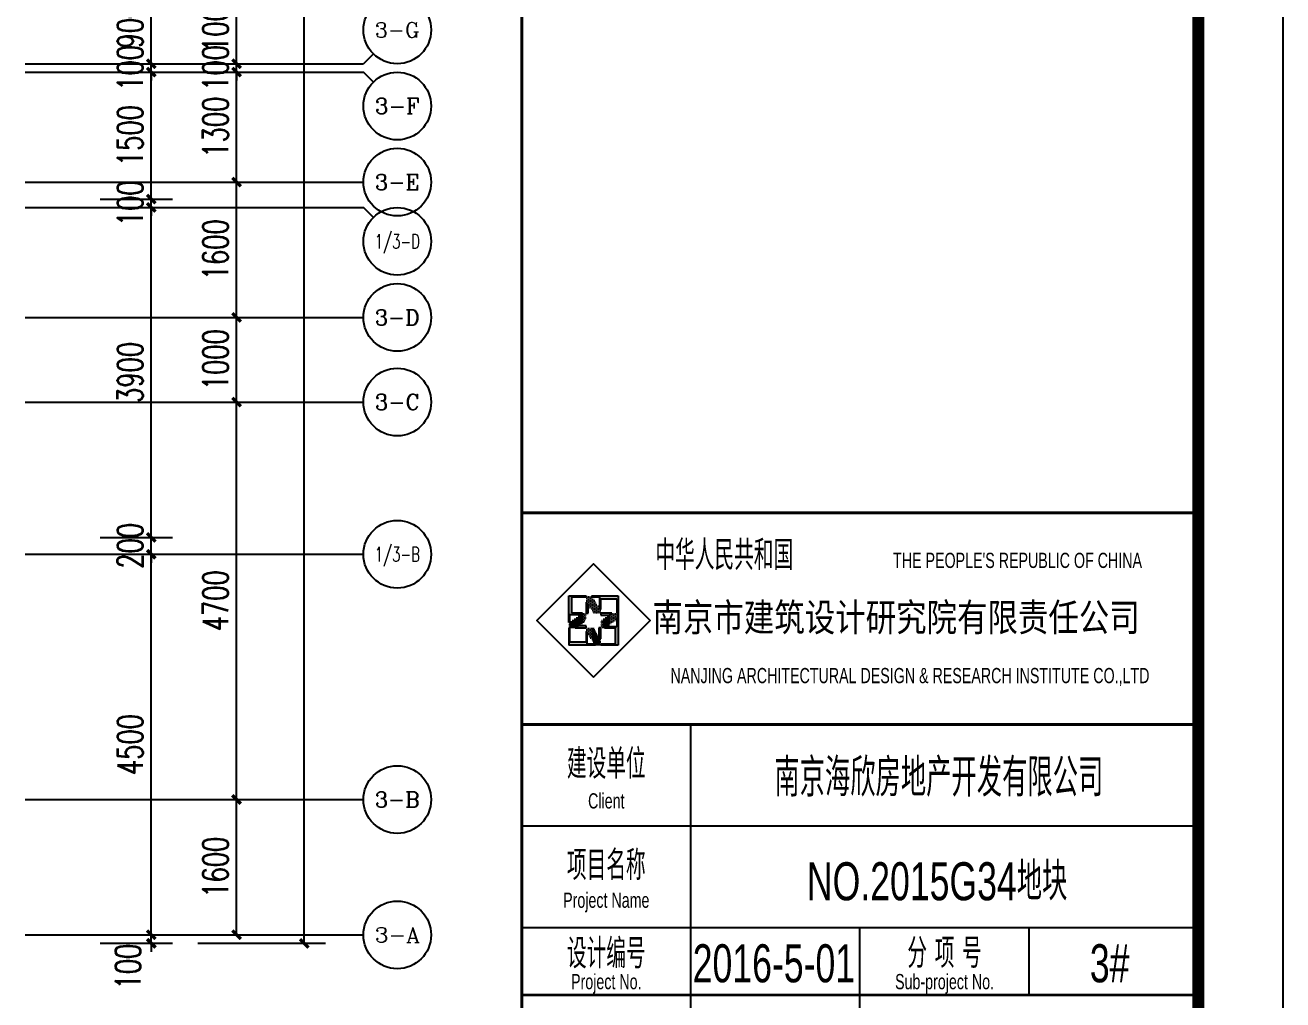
# Model space of a CAD drawing. Extents: x -59851 to 653804, y -249523 to 437614.
# Drawn here: x 11695 to 26567, y -230962 to -219438 of the extents above; entities that cross this region are included whole.
import ezdxf
from ezdxf.enums import TextEntityAlignment as Align

# ---------------------------------------------------------------- set-up
doc = ezdxf.new("R2010")
doc.units = 0
doc.header["$LTSCALE"] = 1000
doc.header["$MEASUREMENT"] = 0
for name, color, linetype in [('A-第三道尺寸线', 105, 'Continuous'), ('AXIS', 3, 'Continuous'), ('AXIS_TEXT', 7, 'Continuous'), ('LABEL_FIXBOX_PM', 7, 'Continuous'), ('LABEL_FIXTXT_PM', 3, 'Continuous'), ('LABEL_TXT_PM', 1, 'Continuous')]:
    doc.layers.add(name, color=color, linetype=linetype)
doc.styles.add('_TCH_AXIS', font='COMPLEX', dxfattribs={"bigfont": 'GBCBIG'})
doc.styles.add('_TCH_DIM_T3', font='SIMPLEX.shx', dxfattribs={"width": 0.705882, "bigfont": 'GBCBIG.shx'})
doc.styles.add('COMPLEX', font='COMPLEX')
doc.styles.add('LABEL_FIXBOX_PM', font='simhei.ttf', dxfattribs={"width": 0.8})
doc.styles.add('LABEL_FIXTXT_PM', font='pm_njadri_r.shx', dxfattribs={"width": 0.7, "bigfont": 'pm_njadri_hztxt.shx'})
doc.styles.add('LABEL_TXT_PM', font='pm_njadri_romans1.shx', dxfattribs={"width": 0.7, "bigfont": 'pm_njadri_hztxt.shx'})
doc.dimstyles.new('_TCH_ARCH&&100', dxfattribs={"dimtxt": 297.5, "dimasz": 100, "dimexe": 250, "dimexo": 300, "dimgap": 100, "dimtad": 1, "dimdec": 0, "dimzin": 0, "dimdsep": 46, "dimtxsty": '_TCH_DIM_T3', "dimblk": 'ARCHTICK', "dimcen": 0.09, "dimclrt": 7, "dimazin": 2, "dimtfac": 1, "dimtdec": 0, "dimtix": 1, "dimtmove": 2, "dimatfit": 3, "dimfxl": 0, "dimtolj": 1, "dimtzin": 0, "dimarcsym": 0})
pattern_1 = [(0, (-730.89111, -636.81473), (0.078125, 0.15625), [0, -0.15625])]

# ---------------------------------------------------------------- blocks, each defined once
blk = doc.blocks.new('PMSheet_A1_20150113_5-3892016032414355901')
at = {"layer": 'LABEL_FIXBOX_PM'}
h = blk.add_hatch(color=256, dxfattribs=at)
h.paths.add_polyline_path([(762.26, 232.85), (762.26, 231.16), (762.39, 231.16), (762.39, 233.19), (759.25, 233.19), (759.34, 233.06), (760.21, 233.06), (760.21, 231.79), (760.35, 231.58), (760.35, 232.85)])
h.paths.add_polyline_path([(756.57, 233.19), (756.57, 230.05), (756.7, 230.14), (756.7, 231.01), (757.97, 231.01), (758.18, 231.16), (756.91, 231.16), (756.91, 233.06), (758.61, 233.06), (758.61, 233.19)])
h.paths.add_polyline_path([(758.61, 231.16), (758.84, 231.16), (758.84, 232.1), (758.61, 232.45)])
h.paths.add_polyline_path([(760.35, 231.16), (760.35, 230.92), (761.3, 230.92), (761.65, 231.16)])
h.paths.add_polyline_path([(760.99, 229.55), (760.77, 229.41), (762.05, 229.41), (762.05, 227.5), (760.35, 227.5), (760.35, 227.37), (762.39, 227.37), (762.39, 230.51), (762.26, 230.42), (762.26, 229.55)])
h.paths.add_polyline_path([(760.12, 228.46), (760.35, 228.11), (760.35, 229.41), (760.12, 229.41)])
h.paths.add_polyline_path([(756.7, 227.71), (756.7, 229.41), (756.57, 229.41), (756.57, 227.37), (759.71, 227.37), (759.62, 227.5), (758.75, 227.5), (758.75, 228.78), (758.61, 228.99), (758.61, 227.71)])
h.paths.add_polyline_path([(758.61, 229.41), (758.61, 229.65), (757.66, 229.65), (757.31, 229.41)])
h = blk.add_hatch(dxfattribs=at)
h.set_pattern_fill('DOTS', color=256, scale=2.5, style=0)
h.set_pattern_definition(pattern_1)
h.paths.add_polyline_path([(759.25, 233.19), (758.61, 233.19), (758.61, 232.45), (759.49, 231.16), (760.35, 231.16), (760.35, 231.58)])
h = blk.add_hatch(dxfattribs=at)
h.set_pattern_fill('DOTS', color=256, scale=2.5, style=0)
h.set_pattern_definition(pattern_1)
h.paths.add_polyline_path([(758.61, 230.29), (758.61, 231.16), (758.18, 231.16), (756.57, 230.05), (756.57, 229.41), (757.31, 229.41)])
h = blk.add_hatch(dxfattribs=at)
h.set_pattern_fill('DOTS', color=256, scale=2.5, style=0)
h.set_pattern_definition(pattern_1)
h.paths.add_polyline_path([(760.35, 230.27), (760.35, 229.41), (760.77, 229.41), (762.39, 230.51), (762.39, 231.16), (761.65, 231.16)])
h = blk.add_hatch(dxfattribs=at)
h.set_pattern_fill('DOTS', color=256, scale=2.5, style=0)
h.set_pattern_definition(pattern_1)
h.paths.add_polyline_path([(759.47, 229.41), (758.61, 229.41), (758.61, 228.99), (759.71, 227.37), (760.35, 227.37), (760.35, 228.11)])
for p, q in [((756.57, 233.19), (758.61, 233.19)), ((756.57, 230.05), (756.57, 233.19)), ((756.91, 233.06), (758.61, 233.06)), ((756.91, 231.16), (756.91, 233.06)), ((758.61, 233.19), (758.61, 233.06)), ((758.61, 232.45), (758.61, 231.16)), ((758.61, 232.45), (758.84, 232.1)), ((758.84, 231.16), (758.84, 232.1)), ((759.25, 233.19), (762.39, 233.19)), ((759.25, 233.19), (759.34, 233.06)), ((759.34, 233.06), (760.21, 233.06)), ((760.21, 233.06), (760.21, 231.79)), ((760.35, 232.85), (762.26, 232.85)), ((760.35, 231.58), (760.35, 232.85)), ((762.26, 232.85), (762.26, 231.16)), ((762.39, 233.19), (762.39, 227.37)), ((756.7, 231.01), (757.97, 231.01)), ((756.7, 230.14), (756.7, 231.01)), ((758.18, 231.16), (756.91, 231.16)), ((757.97, 231.01), (758.18, 231.16)), ((758.61, 231.16), (758.84, 231.16)), ((760.21, 231.79), (760.35, 231.58)), ((761.65, 231.16), (760.35, 231.16)), ((760.35, 231.16), (760.35, 230.92)), ((760.35, 230.92), (761.3, 230.92)), ((761.65, 231.16), (761.3, 230.92)), ((762.39, 231.16), (762.26, 231.16)), ((756.57, 230.05), (756.7, 230.14)), ((756.57, 229.41), (756.57, 227.37)), ((756.57, 229.41), (756.7, 229.41)), ((756.7, 227.71), (756.7, 229.41)), ((757.31, 229.41), (757.66, 229.65)), ((757.31, 229.41), (758.61, 229.41)), ((758.61, 229.65), (757.66, 229.65)), ((758.61, 229.41), (758.61, 229.65)), ((760.35, 229.41), (760.12, 229.41)), ((760.12, 229.41), (760.12, 228.46)), ((760.35, 228.11), (760.35, 229.41)), ((760.99, 229.55), (760.77, 229.41)), ((760.77, 229.41), (762.05, 229.41)), ((762.26, 229.55), (760.99, 229.55)), ((762.05, 229.41), (762.05, 227.5)), ((762.39, 230.51), (762.26, 230.42)), ((762.26, 230.42), (762.26, 229.55)), ((758.61, 227.71), (756.7, 227.71)), ((758.75, 228.78), (758.61, 228.99)), ((758.61, 228.99), (758.61, 227.71)), ((758.75, 227.5), (758.75, 228.78)), ((760.35, 228.11), (760.12, 228.46)), ((759.71, 227.37), (756.57, 227.37)), ((759.62, 227.5), (758.75, 227.5)), ((759.71, 227.37), (759.62, 227.5)), ((762.05, 227.5), (760.35, 227.5)), ((760.35, 227.37), (760.35, 227.5)), ((762.39, 227.37), (760.35, 227.37)), ((771, 186), (771, 218)), ((751, 206), (831, 206)), ((751, 194), (831, 194)), ((791, 186), (791, 194)), ((811, 186), (811, 194)), ((771, 70), (771, 186)), ((791, 114), (791, 186))]:
    blk.add_line(p, q, dxfattribs=at)
for points in [[(0, 594), (841, 594), (841, 0), (0, 0)], [(759.48, 223.59), (766.17, 230.28), (759.48, 236.97), (752.79, 230.28)]]:
    blk.add_lwpolyline(points, close=True, dxfattribs=at)
at = {"layer": 'LABEL_FIXBOX_PM', "const_width": 1.4}
blk.add_lwpolyline([(831, 584), (25, 584), (25, 10), (831, 10)], close=True, dxfattribs=at)
at = {"layer": 'LABEL_FIXBOX_PM', "const_width": 0.35}
for points in [[(751, 10), (751, 584)], [(751, 243), (831, 243)], [(751, 218), (831, 218)], [(751, 186), (831, 186)]]:
    blk.add_lwpolyline(points, dxfattribs=at)
at = {"layer": 'LABEL_FIXBOX_PM', "style": 'LABEL_FIXBOX_PM', "width": 0.8}
blk.add_text('南京市建筑设计研究院有限责任公司', height=3.3, dxfattribs=at).set_placement((766.46, 229))
at = {"layer": 'LABEL_FIXTXT_PM', "style": 'LABEL_FIXTXT_PM', "width": 0.7}
for s, height, p in [('中华人民共和国', 3.5, (766.81, 236.26)), ("THE PEOPLE'S REPUBLIC OF CHINA", 1.8, (794.91, 236.49))]:
    blk.add_text(s, height=height, dxfattribs=at).set_placement(p)
blk.add_text('NANJING ARCHITECTURAL DESIGN & RESEARCH INSTITUTE CO.,LTD', height=1.8, dxfattribs=at).set_placement((796.91, 222.87), align=Align.CENTER)
for s, height, p in [('建设单位', 3.5, (761, 213.52)), ('Client', 1.8, (761, 208.99)), ('项目名称', 3.5, (761, 201.52)), ('Project Name', 1.8, (761, 196.99)), ('设计编号', 3.5, (761, 191.09)), ('分 项 号', 3.5, (801, 191.09)), ('Project No.', 1.8, (761, 187.36)), ('Sub-project No.', 1.8, (801, 187.36))]:
    blk.add_text(s, height=height, dxfattribs=at).set_placement(p, align=Align.MIDDLE)
at = {"layer": 'LABEL_TXT_PM', "style": 'LABEL_TXT_PM'}
for tag, height, width, p in [('修改图应说明理由', 4.5, 0.7, (788.35, 468.8)), ('出图章签名', 4.5, 0.7, (759.46, 338.09)), ('建设单位_U01', 4.5, 0.7, (800.9, 212.14)), ('建设单位', 4.5, 0.7, (800.9, 210.2)), ('建设单位_D01', 4.5, 0.7, (800.9, 207.4)), ('项目名称_U01', 4.5, 0.7, (800.9, 200.42)), ('项目名称', 4.5, 0.7, (800.9, 198.19)), ('项目名称_D01', 4.5, 0.7, (800.9, 195.3)), ('设计编号', 4.5, 0.6, (780.76, 187.9)), ('分项号', 4.5, 0.6, (820.26, 188)), ('项目经理签名', 4.5, 0.7, (810.18, 172.26)), ('项目经理', 4.5, 0.7, (780.26, 172)), ('审定', 4.5, 0.7, (780.26, 163.9)), ('审定签名', 4.5, 0.7, (810.18, 164.16)), ('审核', 4.5, 0.7, (780.26, 156)), ('审核签名', 4.5, 0.7, (810.18, 156.26)), ('项目负责签名', 4.5, 0.7, (810.18, 148.26)), ('项目负责', 4.5, 0.7, (780.26, 148)), ('专业负责', 4.5, 0.7, (780.26, 140)), ('专业负责签名', 4.5, 0.7, (810.18, 140.26)), ('校对', 4.5, 0.7, (780.26, 131.9)), ('校对签名', 4.5, 0.7, (810.18, 132.16)), ('设计', 4.5, 0.7, (780.26, 124)), ('设计签名', 4.5, 0.7, (810.18, 124.26)), ('绘制', 4.5, 0.7, (780.26, 115.9)), ('绘制签名', 4.5, 0.7, (810.18, 116.16)), ('方案_01签名', 4.5, 0.7, (810.18, 96.16)), ('方案_01', 4.5, 0.7, (780.26, 95.9)), ('方案_02', 4.5, 0.7, (780.26, 87.9)), ('方案_02签名', 4.5, 0.7, (810.18, 88.16)), ('方案_03', 4.5, 0.7, (780.29, 79.9)), ('方案_03签名', 4.5, 0.7, (810.2, 80.16)), ('方案_04', 4.5, 0.7, (780.26, 71.9)), ('方案_04签名', 4.5, 0.7, (810.18, 72.16)), ('图名_U02', 4.5, 0.7, (790.5, 60.2)), ('图名_U01', 4.5, 0.7, (790.5, 54.2)), ('图名', 4.5, 0.7, (790.5, 47.96)), ('图名_D01', 4.5, 0.7, (790.5, 42.4)), ('图名_D02', 4.5, 0.7, (790.5, 37)), ('图号', 3.5, 0.7, (760.97, 20.95)), ('图档号', 3.5, 0.7, (781.1, 20.95)), ('日期', 3.5, 0.7, (801.07, 20.95)), ('版本号', 3.5, 0.7, (820.27, 20.95))]:
    blk.add_attdef(tag, text='', height=height, dxfattribs=dict(at, width=width)).set_placement(p, align=Align.CENTER)
blk = doc.blocks.new('zhonghaituqian033103dong')
at = {"layer": 'LABEL_TXT_PM', "style": 'LABEL_TXT_PM', "width": 0.7}
for s, height, p in [('南京海欣房地产开发有限公司', 450, (26376, 197488)), ('NO.2015G34地块', 450, (26356, 196258)), ('2016-5-01', 450, (24426, 195268)), ('3#', 450, (28396, 195268)), ('樊 嵘', 450, (24441, 193620)), ('陈 波', 450, (24441, 192210)), ('康雪梅', 450, (24441, 191290)), ('辛锋 康雪梅', 450, (24441, 190460)), ('李晓蕾', 450, (24441, 189730)), ('张建伟', 450, (24441, 188930)), ('张建伟', 450, (24441, 188060)), ('2016.06.30', 350, (26427, 178567)), ('A', 350, (28437, 178567))]:
    blk.add_text(s, height=height, dxfattribs=at).set_placement(p, align=Align.MIDDLE)
blk = doc.blocks.new('_ArchTick')
at = {"color": 0, "linetype": 'ByBlock', "const_width": 0.4}
blk.add_lwpolyline([(-0.5, -0.5), (0.5, 0.5)], dxfattribs=at)
blk = doc.blocks.new('*D1323')
at = {"layer": 'A-第三道尺寸线', "color": 0, "lineweight": -2, "transparency": 16777216}
for p, q in [((12583, -230194), (13436, -230194)), ((13186, -230194), (13186, -230094)), ((13186, -230294), (13186, -230194)), ((12583, -230294), (13436, -230294)), ((13186, -230294), (13186, -230394))]:
    blk.add_line(p, q, dxfattribs=at)
at = {"layer": 'Defpoints', "color": 0, "transparency": 16777216}
for p in [(12283, -230194), (13186, -230194), (12283, -230294)]:
    blk.add_point(p, dxfattribs=at)
at = {"layer": 'A-第三道尺寸线', "color": 0, "lineweight": -2, "transparency": 16777216, "xscale": 100, "yscale": 100, "zscale": 100}
for p, rotation in [((13186, -230194), 270), ((13186, -230294), 90)]:
    blk.add_blockref('_ArchTick', p, dxfattribs=dict(at, rotation=rotation))
at = {"layer": 'A-第三道尺寸线', "color": 7, "transparency": 16777216, "insert": (12911, -230569), "char_height": 297.5, "attachment_point": 5, "rotation": 90, "style": '_TCH_DIM_T3'}
blk.add_mtext('\\A1;100', dxfattribs=at)
blk = doc.blocks.new('*D1324')
at = {"layer": 'A-第三道尺寸线', "color": 0, "lineweight": -2, "transparency": 16777216}
for p, q in [((12583, -225694), (13436, -225694)), ((13186, -230194), (13186, -225694)), ((12583, -230194), (13436, -230194))]:
    blk.add_line(p, q, dxfattribs=at)
at = {"layer": 'Defpoints', "color": 0, "transparency": 16777216}
for p in [(12283, -225694), (13186, -225694), (12283, -230194)]:
    blk.add_point(p, dxfattribs=at)
at = {"layer": 'A-第三道尺寸线', "color": 0, "lineweight": -2, "transparency": 16777216, "xscale": 100, "yscale": 100, "zscale": 100}
for p, rotation in [((13186, -225694), 90), ((13186, -230194), 270)]:
    blk.add_blockref('_ArchTick', p, dxfattribs=dict(at, rotation=rotation))
at = {"layer": 'A-第三道尺寸线', "color": 7, "transparency": 16777216, "insert": (12937, -227944), "char_height": 297.5, "attachment_point": 5, "rotation": 90, "style": '_TCH_DIM_T3'}
blk.add_mtext('\\A1;4500', dxfattribs=at)
blk = doc.blocks.new('*D1325')
at = {"layer": 'A-第三道尺寸线', "color": 0, "lineweight": -2, "transparency": 16777216}
for p, q in [((13186, -225494), (13186, -225394)), ((12583, -225494), (13436, -225494)), ((13186, -225694), (13186, -225494)), ((12583, -225694), (13436, -225694)), ((13186, -225694), (13186, -225794))]:
    blk.add_line(p, q, dxfattribs=at)
at = {"layer": 'Defpoints', "color": 0, "transparency": 16777216}
for p in [(12283, -225494), (13186, -225494), (12283, -225694)]:
    blk.add_point(p, dxfattribs=at)
at = {"layer": 'A-第三道尺寸线', "color": 0, "lineweight": -2, "transparency": 16777216, "xscale": 100, "yscale": 100, "zscale": 100}
for p, rotation in [((13186, -225494), 270), ((13186, -225694), 90)]:
    blk.add_blockref('_ArchTick', p, dxfattribs=dict(at, rotation=rotation))
at = {"layer": 'A-第三道尺寸线', "color": 7, "transparency": 16777216, "insert": (12937, -225594), "char_height": 297.5, "attachment_point": 5, "rotation": 90, "style": '_TCH_DIM_T3'}
blk.add_mtext('\\A1;200', dxfattribs=at)
blk = doc.blocks.new('*D1326')
at = {"layer": 'A-第三道尺寸线', "color": 0, "lineweight": -2, "transparency": 16777216}
for p, q in [((12583, -221594), (13436, -221594)), ((13186, -225494), (13186, -221594)), ((12583, -225494), (13436, -225494))]:
    blk.add_line(p, q, dxfattribs=at)
at = {"layer": 'Defpoints', "color": 0, "transparency": 16777216}
for p in [(12283, -221594), (13186, -221594), (12283, -225494)]:
    blk.add_point(p, dxfattribs=at)
at = {"layer": 'A-第三道尺寸线', "color": 0, "lineweight": -2, "transparency": 16777216, "xscale": 100, "yscale": 100, "zscale": 100}
for p, rotation in [((13186, -221594), 90), ((13186, -225494), 270)]:
    blk.add_blockref('_ArchTick', p, dxfattribs=dict(at, rotation=rotation))
at = {"layer": 'A-第三道尺寸线', "color": 7, "transparency": 16777216, "insert": (12937, -223544), "char_height": 297.5, "attachment_point": 5, "rotation": 90, "style": '_TCH_DIM_T3'}
blk.add_mtext('\\A1;3900', dxfattribs=at)
blk = doc.blocks.new('*D1327')
at = {"layer": 'A-第三道尺寸线', "color": 0, "lineweight": -2, "transparency": 16777216}
for p, q in [((13186, -221494), (13186, -221394)), ((12583, -221494), (13436, -221494)), ((13186, -221594), (13186, -221494)), ((12583, -221594), (13436, -221594)), ((13186, -221594), (13186, -221694))]:
    blk.add_line(p, q, dxfattribs=at)
at = {"layer": 'Defpoints', "color": 0, "transparency": 16777216}
for p in [(12283, -221494), (13186, -221494), (12283, -221594)]:
    blk.add_point(p, dxfattribs=at)
at = {"layer": 'A-第三道尺寸线', "color": 0, "lineweight": -2, "transparency": 16777216, "xscale": 100, "yscale": 100, "zscale": 100}
for p, rotation in [((13186, -221494), 270), ((13186, -221594), 90)]:
    blk.add_blockref('_ArchTick', p, dxfattribs=dict(at, rotation=rotation))
at = {"layer": 'A-第三道尺寸线', "color": 7, "transparency": 16777216, "insert": (12937, -221544), "char_height": 297.5, "attachment_point": 5, "rotation": 90, "style": '_TCH_DIM_T3'}
blk.add_mtext('\\A1;100', dxfattribs=at)
blk = doc.blocks.new('*D1328')
at = {"layer": 'A-第三道尺寸线', "color": 0, "lineweight": -2, "transparency": 16777216}
for p, q in [((12583, -219994), (13436, -219994)), ((13186, -221494), (13186, -219994)), ((12583, -221494), (13436, -221494))]:
    blk.add_line(p, q, dxfattribs=at)
at = {"layer": 'Defpoints', "color": 0, "transparency": 16777216}
for p in [(12283, -219994), (13186, -219994), (12283, -221494)]:
    blk.add_point(p, dxfattribs=at)
at = {"layer": 'A-第三道尺寸线', "color": 0, "lineweight": -2, "transparency": 16777216, "xscale": 100, "yscale": 100, "zscale": 100}
for p, rotation in [((13186, -219994), 90), ((13186, -221494), 270)]:
    blk.add_blockref('_ArchTick', p, dxfattribs=dict(at, rotation=rotation))
at = {"layer": 'A-第三道尺寸线', "color": 7, "transparency": 16777216, "insert": (12937, -220744), "char_height": 297.5, "attachment_point": 5, "rotation": 90, "style": '_TCH_DIM_T3'}
blk.add_mtext('\\A1;1500', dxfattribs=at)
blk = doc.blocks.new('*D1329')
at = {"layer": 'A-第三道尺寸线', "color": 0, "lineweight": -2, "transparency": 16777216}
for p, q in [((13186, -219894), (13186, -219794)), ((12583, -219894), (13436, -219894)), ((13186, -219994), (13186, -219894)), ((12583, -219994), (13436, -219994)), ((13186, -219994), (13186, -220094))]:
    blk.add_line(p, q, dxfattribs=at)
at = {"layer": 'Defpoints', "color": 0, "transparency": 16777216}
for p in [(12283, -219894), (13186, -219894), (12283, -219994)]:
    blk.add_point(p, dxfattribs=at)
at = {"layer": 'A-第三道尺寸线', "color": 0, "lineweight": -2, "transparency": 16777216, "xscale": 100, "yscale": 100, "zscale": 100}
for p, rotation in [((13186, -219894), 270), ((13186, -219994), 90)]:
    blk.add_blockref('_ArchTick', p, dxfattribs=dict(at, rotation=rotation))
at = {"layer": 'A-第三道尺寸线', "color": 7, "transparency": 16777216, "insert": (12937, -219944), "char_height": 297.5, "attachment_point": 5, "rotation": 90, "style": '_TCH_DIM_T3'}
blk.add_mtext('\\A1;100', dxfattribs=at)
blk = doc.blocks.new('*D1330')
at = {"layer": 'A-第三道尺寸线', "color": 0, "lineweight": -2, "transparency": 16777216}
for p, q in [((12583, -218994), (13436, -218994)), ((13186, -219894), (13186, -218994)), ((12583, -219894), (13436, -219894))]:
    blk.add_line(p, q, dxfattribs=at)
at = {"layer": 'Defpoints', "color": 0, "transparency": 16777216}
for p in [(12283, -218994), (13186, -218994), (12283, -219894)]:
    blk.add_point(p, dxfattribs=at)
at = {"layer": 'A-第三道尺寸线', "color": 0, "lineweight": -2, "transparency": 16777216, "xscale": 100, "yscale": 100, "zscale": 100}
for p, rotation in [((13186, -218994), 90), ((13186, -219894), 270)]:
    blk.add_blockref('_ArchTick', p, dxfattribs=dict(at, rotation=rotation))
at = {"layer": 'A-第三道尺寸线', "color": 7, "transparency": 16777216, "insert": (12937, -219444), "char_height": 297.5, "attachment_point": 5, "rotation": 90, "style": '_TCH_DIM_T3'}
blk.add_mtext('\\A1;900', dxfattribs=at)
blk = doc.blocks.new('*D1428')
at = {"layer": 'AXIS', "color": 0, "lineweight": -2, "transparency": 16777216}
for p, q in [((11995, -228594), (14445, -228594)), ((14195, -230194), (14195, -228594)), ((11995, -230194), (14445, -230194))]:
    blk.add_line(p, q, dxfattribs=at)
at = {"layer": 'Defpoints', "color": 0, "transparency": 16777216}
for p in [(11695, -228594), (14195, -228594), (11695, -230194)]:
    blk.add_point(p, dxfattribs=at)
at = {"layer": 'AXIS', "color": 0, "lineweight": -2, "transparency": 16777216, "xscale": 100, "yscale": 100, "zscale": 100}
for p, rotation in [((14195, -228594), 90), ((14195, -230194), 270)]:
    blk.add_blockref('_ArchTick', p, dxfattribs=dict(at, rotation=rotation))
at = {"layer": 'AXIS', "color": 7, "transparency": 16777216, "insert": (13946, -229394), "char_height": 297.5, "attachment_point": 5, "rotation": 90, "style": '_TCH_DIM_T3'}
blk.add_mtext('\\A1;1600', dxfattribs=at)
blk = doc.blocks.new('*D1429')
at = {"layer": 'AXIS', "color": 0, "lineweight": -2, "transparency": 16777216}
for p, q in [((11995, -223894), (14445, -223894)), ((14195, -228594), (14195, -223894)), ((11995, -228594), (14445, -228594))]:
    blk.add_line(p, q, dxfattribs=at)
at = {"layer": 'Defpoints', "color": 0, "transparency": 16777216}
for p in [(11695, -223894), (14195, -223894), (11695, -228594)]:
    blk.add_point(p, dxfattribs=at)
at = {"layer": 'AXIS', "color": 0, "lineweight": -2, "transparency": 16777216, "xscale": 100, "yscale": 100, "zscale": 100}
for p, rotation in [((14195, -223894), 90), ((14195, -228594), 270)]:
    blk.add_blockref('_ArchTick', p, dxfattribs=dict(at, rotation=rotation))
at = {"layer": 'AXIS', "color": 7, "transparency": 16777216, "insert": (13946, -226244), "char_height": 297.5, "attachment_point": 5, "rotation": 90, "style": '_TCH_DIM_T3'}
blk.add_mtext('\\A1;4700', dxfattribs=at)
blk = doc.blocks.new('*D1430')
at = {"layer": 'AXIS', "color": 0, "lineweight": -2, "transparency": 16777216}
for p, q in [((11995, -222894), (14445, -222894)), ((14195, -223894), (14195, -222894)), ((11995, -223894), (14445, -223894))]:
    blk.add_line(p, q, dxfattribs=at)
at = {"layer": 'Defpoints', "color": 0, "transparency": 16777216}
for p in [(11695, -222894), (14195, -222894), (11695, -223894)]:
    blk.add_point(p, dxfattribs=at)
at = {"layer": 'AXIS', "color": 0, "lineweight": -2, "transparency": 16777216, "xscale": 100, "yscale": 100, "zscale": 100}
for p, rotation in [((14195, -222894), 90), ((14195, -223894), 270)]:
    blk.add_blockref('_ArchTick', p, dxfattribs=dict(at, rotation=rotation))
at = {"layer": 'AXIS', "color": 7, "transparency": 16777216, "insert": (13946, -223394), "char_height": 297.5, "attachment_point": 5, "rotation": 90, "style": '_TCH_DIM_T3'}
blk.add_mtext('\\A1;1000', dxfattribs=at)
blk = doc.blocks.new('*D1431')
at = {"layer": 'AXIS', "color": 0, "lineweight": -2, "transparency": 16777216}
for p, q in [((11995, -221294), (14445, -221294)), ((14195, -222894), (14195, -221294)), ((11995, -222894), (14445, -222894))]:
    blk.add_line(p, q, dxfattribs=at)
at = {"layer": 'Defpoints', "color": 0, "transparency": 16777216}
for p in [(11695, -221294), (14195, -221294), (11695, -222894)]:
    blk.add_point(p, dxfattribs=at)
at = {"layer": 'AXIS', "color": 0, "lineweight": -2, "transparency": 16777216, "xscale": 100, "yscale": 100, "zscale": 100}
for p, rotation in [((14195, -221294), 90), ((14195, -222894), 270)]:
    blk.add_blockref('_ArchTick', p, dxfattribs=dict(at, rotation=rotation))
at = {"layer": 'AXIS', "color": 7, "transparency": 16777216, "insert": (13946, -222094), "char_height": 297.5, "attachment_point": 5, "rotation": 90, "style": '_TCH_DIM_T3'}
blk.add_mtext('\\A1;1600', dxfattribs=at)
blk = doc.blocks.new('*D1432')
at = {"layer": 'AXIS', "color": 0, "lineweight": -2, "transparency": 16777216}
for p, q in [((11995, -219994), (14445, -219994)), ((14195, -221294), (14195, -219994)), ((11995, -221294), (14445, -221294))]:
    blk.add_line(p, q, dxfattribs=at)
at = {"layer": 'Defpoints', "color": 0, "transparency": 16777216}
for p in [(11695, -219994), (14195, -219994), (11695, -221294)]:
    blk.add_point(p, dxfattribs=at)
at = {"layer": 'AXIS', "color": 0, "lineweight": -2, "transparency": 16777216, "xscale": 100, "yscale": 100, "zscale": 100}
for p, rotation in [((14195, -219994), 90), ((14195, -221294), 270)]:
    blk.add_blockref('_ArchTick', p, dxfattribs=dict(at, rotation=rotation))
at = {"layer": 'AXIS', "color": 7, "transparency": 16777216, "insert": (13946, -220644), "char_height": 297.5, "attachment_point": 5, "rotation": 90, "style": '_TCH_DIM_T3'}
blk.add_mtext('\\A1;1300', dxfattribs=at)
blk = doc.blocks.new('*D1433')
at = {"layer": 'AXIS', "color": 0, "lineweight": -2, "transparency": 16777216}
for p, q in [((14195, -219894), (14195, -219794)), ((11995, -219894), (14445, -219894)), ((14195, -219994), (14195, -219894)), ((11995, -219994), (14445, -219994)), ((14195, -219994), (14195, -220094))]:
    blk.add_line(p, q, dxfattribs=at)
at = {"layer": 'Defpoints', "color": 0, "transparency": 16777216}
for p in [(11695, -219894), (14195, -219894), (11695, -219994)]:
    blk.add_point(p, dxfattribs=at)
at = {"layer": 'AXIS', "color": 0, "lineweight": -2, "transparency": 16777216, "xscale": 100, "yscale": 100, "zscale": 100}
for p, rotation in [((14195, -219894), 270), ((14195, -219994), 90)]:
    blk.add_blockref('_ArchTick', p, dxfattribs=dict(at, rotation=rotation))
at = {"layer": 'AXIS', "color": 7, "transparency": 16777216, "insert": (13946, -219944), "char_height": 297.5, "attachment_point": 5, "rotation": 90, "style": '_TCH_DIM_T3'}
blk.add_mtext('\\A1;100', dxfattribs=at)
blk = doc.blocks.new('*D1434')
at = {"layer": 'AXIS', "color": 0, "lineweight": -2, "transparency": 16777216}
for p, q in [((11995, -218894), (14445, -218894)), ((14195, -219894), (14195, -218894)), ((11995, -219894), (14445, -219894))]:
    blk.add_line(p, q, dxfattribs=at)
at = {"layer": 'Defpoints', "color": 0, "transparency": 16777216}
for p in [(11695, -218894), (14195, -218894), (11695, -219894)]:
    blk.add_point(p, dxfattribs=at)
at = {"layer": 'AXIS', "color": 0, "lineweight": -2, "transparency": 16777216, "xscale": 100, "yscale": 100, "zscale": 100}
for p, rotation in [((14195, -218894), 90), ((14195, -219894), 270)]:
    blk.add_blockref('_ArchTick', p, dxfattribs=dict(at, rotation=rotation))
at = {"layer": 'AXIS', "color": 7, "transparency": 16777216, "insert": (13946, -219394), "char_height": 297.5, "attachment_point": 5, "rotation": 90, "style": '_TCH_DIM_T3'}
blk.add_mtext('\\A1;1000', dxfattribs=at)
blk = doc.blocks.new('*D1441')
at = {"layer": 'AXIS', "color": 0, "lineweight": -2, "transparency": 16777216}
for p, q in [((13736, -207494), (15245, -207494)), ((14995, -230294), (14995, -207494)), ((13736, -230294), (15245, -230294))]:
    blk.add_line(p, q, dxfattribs=at)
at = {"layer": 'Defpoints', "color": 0, "transparency": 16777216}
for p in [(13436, -207494), (14995, -207494), (13436, -230294)]:
    blk.add_point(p, dxfattribs=at)
at = {"layer": 'AXIS', "color": 0, "lineweight": -2, "transparency": 16777216, "xscale": 100, "yscale": 100, "zscale": 100}
for p, rotation in [((14995, -207494), 90), ((14995, -230294), 270)]:
    blk.add_blockref('_ArchTick', p, dxfattribs=dict(at, rotation=rotation))
at = {"layer": 'AXIS', "color": 7, "transparency": 16777216, "insert": (14746, -218894), "char_height": 297.5, "attachment_point": 5, "rotation": 90, "style": '_TCH_DIM_T3'}
blk.add_mtext('\\A1;22800', dxfattribs=at)
blk = doc.blocks.new('_AXISO')
blk.add_circle((0, 0), 0.5)
at = {"layer": 'AXIS_TEXT', "style": 'COMPLEX', "width": 1.041667}
blk.add_attdef('A', text='', height=0.56, dxfattribs=at).set_placement((-0.25, -0.28), (0.25, -0.28), align=Align.FIT)

msp = doc.modelspace()

# ---------------------------------------------------------------- linework, layer by layer
at = {"layer": 'AXIS'}
for p, q in [((15812.1, -219777.1), (15695, -219894.3)), ((11695, -219894.3), (15695, -219894.3)), ((11695, -219994.3), (15695, -219994.3)), ((15812.1, -220111.4), (15695, -219994.3)), ((11695, -221294.3), (15695, -221294.3)), ((11695, -221594.3), (15695, -221594.3)), ((15812.1, -221711.4), (15695, -221594.3)), ((11695, -222894.3), (15695, -222894.3)), ((11695, -223894.3), (15695, -223894.3)), ((11695, -225694.3), (15695, -225694.3)), ((11695, -228594.3), (15695, -228594.3)), ((11695, -230194.3), (15695, -230194.3))]:
    msp.add_line(p, q, dxfattribs=at)

# ---------------------------------------------------------------- block references
at = {"xscale": 100, "yscale": 100, "zscale": 100}
msp.add_blockref('PMSheet_A1_20150113_5-3892016032414355901', (-57533.4, -249505.4), dxfattribs=at)
msp.add_blockref('zhonghaituqian033103dong', (-3877.3, -425798))
at = {"layer": 'AXIS'}
ref = msp.add_blockref('_AXISO', (16095, -219494.3), dxfattribs=dict(at, xscale=800, yscale=800, zscale=800))
ref.add_attrib('A', '3-G', dxfattribs={"layer": 'AXIS_TEXT', "height": 177.09, "style": '_TCH_AXIS'}).set_placement((15829.3, -219582.8), (16360.6, -219582.8), align=Align.FIT)
ref = msp.add_blockref('_AXISO', (16095, -220394.3), dxfattribs=dict(at, xscale=800, yscale=800, zscale=800))
ref.add_attrib('A', '3-F', dxfattribs={"layer": 'AXIS_TEXT', "height": 182.29, "style": '_TCH_AXIS'}).set_placement((15830.2, -220485.4), (16359.7, -220485.4), align=Align.FIT)
ref = msp.add_blockref('_AXISO', (16095, -221294.3), dxfattribs=dict(at, xscale=800, yscale=800, zscale=800))
ref.add_attrib('A', '3-E', dxfattribs={"layer": 'AXIS_TEXT', "height": 182.29, "style": '_TCH_AXIS'}).set_placement((15830.2, -221385.4), (16359.7, -221385.4), align=Align.FIT)
ref = msp.add_blockref('_AXISO', (16095, -221994.3), dxfattribs=dict(at, xscale=800, yscale=800, zscale=800))
ref.add_attrib('A', '1/3-D', dxfattribs={"layer": 'AXIS_TEXT', "height": 172.24, "style": '_TCH_AXIS', "width": 0.65625}).set_placement((15828.6, -222080.4), (16361.4, -222080.4), align=Align.FIT)
ref = msp.add_blockref('_AXISO', (16095, -222894.3), dxfattribs=dict(at, xscale=800, yscale=800, zscale=800))
ref.add_attrib('A', '3-D', dxfattribs={"layer": 'AXIS_TEXT', "height": 179.65, "style": '_TCH_AXIS'}).set_placement((15829.8, -222984.1), (16360.2, -222984.1), align=Align.FIT)
ref = msp.add_blockref('_AXISO', (16095, -223894.3), dxfattribs=dict(at, xscale=800, yscale=800, zscale=800))
ref.add_attrib('A', '3-C', dxfattribs={"layer": 'AXIS_TEXT', "height": 185, "style": '_TCH_AXIS'}).set_placement((15830.7, -223986.8), (16359.3, -223986.8), align=Align.FIT)
ref = msp.add_blockref('_AXISO', (16095, -225694.3), dxfattribs=dict(at, xscale=800, yscale=800, zscale=800))
ref.add_attrib('A', '1/3-B', dxfattribs={"layer": 'AXIS_TEXT', "height": 172.24, "style": '_TCH_AXIS', "width": 0.65625}).set_placement((15828.6, -225780.4), (16361.4, -225780.4), align=Align.FIT)
ref = msp.add_blockref('_AXISO', (16095, -228594.3), dxfattribs=dict(at, xscale=800, yscale=800, zscale=800))
ref.add_attrib('A', '3-B', dxfattribs={"layer": 'AXIS_TEXT', "height": 179.65, "style": '_TCH_AXIS'}).set_placement((15829.8, -228684.1), (16360.2, -228684.1), align=Align.FIT)
ref = msp.add_blockref('_AXISO', (16095, -230194.3), dxfattribs=dict(at, xscale=800, yscale=800, zscale=800))
ref.add_attrib('A', '3-A', dxfattribs={"layer": 'AXIS_TEXT', "height": 177.09, "style": '_TCH_AXIS'}).set_placement((15829.3, -230282.8), (16360.6, -230282.8), align=Align.FIT)

# ---------------------------------------------------------------- dimensions: what is measured, and where the dimension line sits
at = {"layer": 'A-第三道尺寸线'}
for p1, p2, picture, middle in [((12283.5, -219894.3), (12283.5, -218994.3), '*D1330', (12937, -219444.3)), ((12283.5, -219994.3), (12283.5, -219894.3), '*D1329', (12937, -219944.3)), ((12283.5, -221494.3), (12283.5, -219994.3), '*D1328', (12937, -220744.3)), ((12283.5, -221594.3), (12283.5, -221494.3), '*D1327', (12937, -221544.3)), ((12283.5, -225494.3), (12283.5, -221594.3), '*D1326', (12937, -223544.3)), ((12283.5, -225694.3), (12283.5, -225494.3), '*D1325', (12937, -225594.3)), ((12283.5, -230194.3), (12283.5, -225694.3), '*D1324', (12937, -227944.3))]:
    dim = msp.add_aligned_dim(p1=p1, p2=p2, distance=-902.2, dimstyle='_TCH_ARCH&&100', dxfattribs=at)
    dim.commit()
    dim.dimension.update_dxf_attribs({"geometry": picture, "text_midpoint": middle})
dim = msp.add_linear_dim(base=(13185.7, -230194.3), p1=(12283.5, -230294.3), p2=(12283.5, -230194.3), angle=90, dimstyle='_TCH_ARCH&&100', dxfattribs=at)
dim.commit()
dim.dimension.update_dxf_attribs({"geometry": '*D1323', "text_midpoint": (12910.7, -230569.3), "dimtype": 161})
at = {"layer": 'AXIS'}
for p1, p2, distance, picture, middle in [((13435.7, -230294.3), (13435.7, -207494.3), -1559.3, '*D1441', (14746.2, -218894.3)), ((11695, -219894.3), (11695, -218894.3), -2500, '*D1434', (13946.2, -219394.3)), ((11695, -219994.3), (11695, -219894.3), -2500, '*D1433', (13946.2, -219944.3)), ((11695, -221294.3), (11695, -219994.3), -2500, '*D1432', (13946.2, -220644.3)), ((11695, -222894.3), (11695, -221294.3), -2500, '*D1431', (13946.2, -222094.3)), ((11695, -223894.3), (11695, -222894.3), -2500, '*D1430', (13946.2, -223394.3)), ((11695, -228594.3), (11695, -223894.3), -2500, '*D1429', (13946.2, -226244.3)), ((11695, -230194.3), (11695, -228594.3), -2500, '*D1428', (13946.2, -229394.3))]:
    dim = msp.add_aligned_dim(p1=p1, p2=p2, distance=distance, dimstyle='_TCH_ARCH&&100', dxfattribs=at)
    dim.commit()
    dim.dimension.update_dxf_attribs({"geometry": picture, "text_midpoint": middle})

doc.saveas('drawing.dxf')
